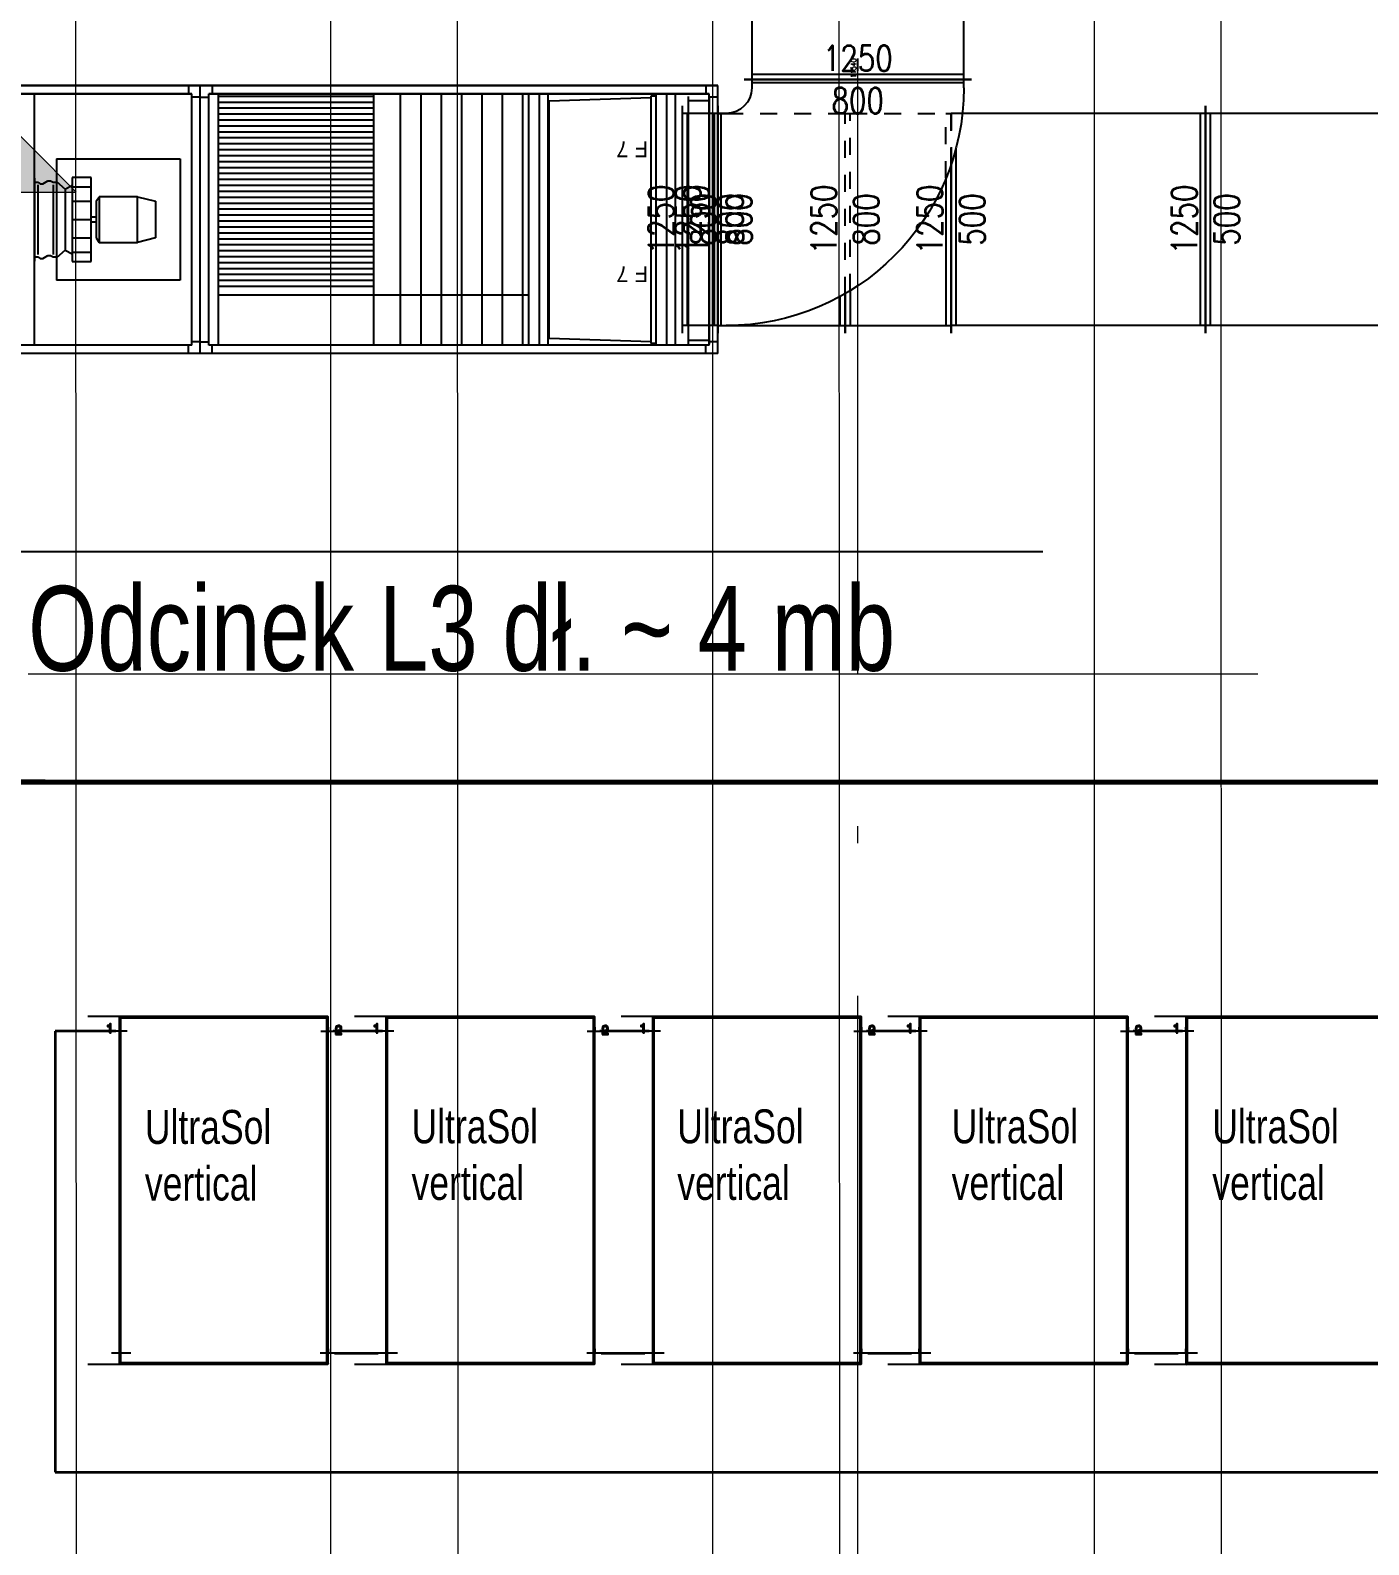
# Model space of a CAD drawing. Extents: x 6529560 to 6558080, y 5579316 to 5588131.
# Drawn here: x 6543310.98 to 6543318.87, y 5579507.69 to 5579516.61 of the extents above; entities that cross this region are included whole.
import ezdxf

# ---------------------------------------------------------------- set-up
doc = ezdxf.new("R2010")
doc.units = 0
doc.header["$MEASUREMENT"] = 0
for name, pattern in [('ACAD_ISO10W100', [18, 12, -3, 0, -3]), ('DASHED', [0.75, 0.5, -0.25]), ('GR_SOLID', [0])]:
    doc.linetypes.add(name, pattern=pattern)
doc.layers.get('0').update_dxf_attribs({"color": 2, "linetype": 'CONTINUOUS', "lineweight": 5})
for name, color, linetype, lineweight in [('!kotłownia_urządzenia', 220, 'CONTINUOUS', 25), ('!opisy wod-kan', 7, 'CONTINUOUS', 18), ('!solary powrót', 214, 'CONTINUOUS', 35), ('!solary zasilanie', 121, 'CONTINUOUS', 35), ('arch_opisy', 20, 'CONTINUOUS', 13), ('arch_osie', 181, 'CONTINUOUS', 5), ('arch_zadaszenie_raster', 76, 'CONTINUOUS', 15), ('IS_CIĘŻARY', 1, 'CONTINUOUS', 25)]:
    doc.layers.add(name, color=color, linetype=linetype, lineweight=lineweight)
for name, color, linetype in [('1', 2, 'CONTINUOUS'), ('Asekuracja', 6, 'CONTINUOUS'), ('FLUID-NC1 czerpnia', 7, 'CONTINUOUS'), ('FLUID-NC1 czerpnia-150-DIM', 7, 'CONTINUOUS'), ('FLUID-NC1 czerpnia-30-ARRDU', 7, 'CONTINUOUS'), ('FLUID-WC1 wyrzut', 7, 'CONTINUOUS'), ('FLUID-WC1 wyrzut-150-DIM', 7, 'CONTINUOUS'), ('FLUID-WC1 wyrzut-HID', 7, 'CONTINUOUS'), ('Sundoor', 60, 'CONTINUOUS')]:
    doc.layers.add(name, color=color, linetype=linetype)
doc.styles.add('FDBES', font='simplex.shx')
doc.styles.add('simplex', font='simplex.shx', dxfattribs={"width": 0.8})
doc.styles.get("Standard").update_dxf_attribs({"font": 'arial.ttf', "width": 0.75})
doc.dimstyles.new('FDBES', dxfattribs={"dimscale": 50, "dimtxt": 4, "dimasz": 2.5, "dimexe": 0.8, "dimexo": 2, "dimgap": 1, "dimtad": 1, "dimdsep": 46, "dimtxsty": 'FDBES', "dimcen": 2.5, "dimclrd": 4, "dimclre": 5, "dimadec": 0, "dimazin": 0, "dimtfac": 1, "dimtmove": 0, "dimatfit": 3, "dimfxl": 1, "dimarcsym": 0})

# ---------------------------------------------------------------- blocks, each defined once
blk = doc.blocks.new('A$C49CF53B7')
at = {"layer": '1'}
for p, q in [((0, 1580), (275, 1580)), ((0, 1580), (0, 0)), ((50, 1530), (275, 1530)), ((50, 1530), (50, 50)), ((50, 65), (50, 1525)), ((70, 1580), (70, 1530)), ((175, 65), (175, 1525)), ((250, 1530), (250, 50)), ((275, 1580), (1025, 1580)), ((275, 1530), (1025, 1530)), ((300, 1530), (300, 50)), ((363, 1531), (363, 51)), ((363, 1521), (393, 1521)), ((393, 1521), (393, 61)), ((1000, 1530), (1000, 50)), ((1025, 1580), (3050, 1580)), ((1025, 1530), (3000, 1530)), ((1050, 1530), (1050, 50)), ((1113, 1531), (1113, 51)), ((1151, 1235), (1151, 1531)), ((1271, 1235), (1271, 1531)), ((1391, 1235), (1391, 1531)), ((1511, 1235), (1511, 1531)), ((1631, 1235), (1631, 1531)), ((1751, 1235), (1751, 1531)), ((1871, 1235), (1871, 1531)), ((2028, 1531), (2028, 51)), ((2943, 1531), (2943, 51)), ((2980, 1580), (2980, 1530)), ((3000, 1530), (3000, 50)), ((3050, 1580), (3050, 0)), ((3050, 1580), (4175, 1580)), ((3050, 1580), (3050, 0)), ((3100, 1530), (4175, 1530)), ((3100, 1530), (3100, 50)), ((3120, 1580), (3120, 1530)), ((4028, 1531), (4028, 51)), ((4150, 1530), (4150, 50)), ((4175, 1580), (4700, 1580)), ((4175, 1530), (4650, 1530)), ((4200, 1530), (4200, 50)), ((4630, 1580), (4630, 1530)), ((4650, 1530), (4650, 50)), ((4700, 1580), (4700, 0)), ((4743, 1521), (4713, 1521)), ((4713, 1521), (4713, 61)), ((0, 1510), (50, 1510)), ((175, 1500), (50, 1500)), ((393, 1511), (993, 1491)), ((993, 1491), (993, 91)), ((3050, 1510), (3000, 1510)), ((3050, 1510), (3100, 1510)), ((4713, 1511), (4213, 1491)), ((4213, 1491), (4213, 91)), ((4700, 1510), (4650, 1510)), ((4700, 140), (4700, 1440)), ((4830, 140), (4830, 1440)), ((4720, 1415), (4700, 1415)), ((4735, 1406), (4720, 1415)), ((4720, 179), (4720, 1401)), ((4750, 1406), (4735, 1406)), ((4780, 1424), (4750, 1406)), ((4795, 1424), (4780, 1424)), ((4810, 1415), (4795, 1424)), ((4830, 1415), (4810, 1415)), ((4810, 179), (4810, 1401)), ((1113, 1235), (2943, 1235)), ((1151, 51), (1151, 1235)), ((1271, 51), (1271, 1235)), ((1391, 51), (1391, 1235)), ((1511, 51), (1511, 1235)), ((1631, 51), (1631, 1235)), ((1751, 51), (1751, 1235)), ((1871, 51), (1871, 1235)), ((2028, 1185), (2943, 1185)), ((2028, 1150), (2943, 1150)), ((2028, 1115), (2943, 1115)), ((2028, 1080), (2943, 1080)), ((3168, 433), (3168, 1148)), ((3168, 1148), (3898, 1148)), ((3898, 433), (3898, 1148)), ((2028, 1045), (2943, 1045)), ((2028, 1010), (2943, 1010)), ((3806, 1038), (3694, 1038)), ((3694, 1038), (3694, 543)), ((3806, 983), (3694, 983)), ((3806, 543), (3806, 1038)), ((3847, 971), (3806, 993)), ((3847, 971), (3898, 1016)), ((3898, 546), (3898, 1036)), ((3918, 1011), (3898, 1011)), ((3933, 1002), (3918, 1011)), ((3918, 585), (3918, 997)), ((3948, 1002), (3933, 1002)), ((3978, 1020), (3948, 1002)), ((3993, 1020), (3978, 1020)), ((4008, 1011), (3993, 1020)), ((4028, 1011), (4008, 1011)), ((4008, 585), (4008, 997)), ((4028, 546), (4028, 1036)), ((2028, 975), (2943, 975)), ((2028, 940), (2943, 940)), ((2028, 905), (2943, 905)), ((3314, 899), (3419, 926)), ((3314, 683), (3314, 899)), ((3646, 926), (3419, 926)), ((3419, 926), (3419, 656)), ((3664, 899), (3646, 926)), ((3646, 656), (3646, 926)), ((3664, 683), (3664, 899)), ((3806, 899), (3694, 899)), ((3847, 611), (3847, 971)), ((2028, 870), (2943, 870)), ((2028, 835), (2943, 835)), ((3664, 806), (3694, 806)), ((2028, 800), (2943, 800)), ((2028, 765), (2943, 765)), ((2028, 730), (2943, 730)), ((3664, 776), (3694, 776)), ((3806, 791), (3694, 791)), ((2028, 695), (2943, 695)), ((2028, 660), (2943, 660)), ((2028, 625), (2943, 625)), ((3419, 656), (3314, 683)), ((3419, 656), (3646, 656)), ((3664, 683), (3646, 656)), ((3806, 683), (3694, 683)), ((2028, 590), (2943, 590)), ((2028, 555), (2943, 555)), ((3806, 598), (3694, 598)), ((3694, 543), (3806, 543)), ((3847, 611), (3806, 588)), ((3898, 566), (3847, 611)), ((3918, 571), (3898, 571)), ((3933, 562), (3918, 571)), ((3948, 562), (3933, 562)), ((3978, 580), (3948, 562)), ((3993, 580), (3978, 580)), ((4008, 571), (3993, 580)), ((4028, 571), (4008, 571)), ((2028, 520), (2943, 520)), ((2028, 485), (2943, 485)), ((2028, 450), (2943, 450)), ((2028, 415), (2943, 415)), ((2028, 380), (2943, 380)), ((3898, 433), (3168, 433)), ((2028, 345), (2943, 345)), ((2028, 310), (2943, 310)), ((2028, 275), (2943, 275)), ((2028, 240), (2943, 240)), ((2028, 205), (2943, 205)), ((175, 90), (50, 90)), ((993, 91), (393, 71)), ((2028, 170), (2943, 170)), ((2028, 135), (2943, 135)), ((2028, 100), (2943, 100)), ((4213, 91), (4713, 71)), ((4720, 165), (4700, 165)), ((4735, 156), (4720, 165)), ((4750, 156), (4735, 156)), ((4780, 174), (4750, 156)), ((4795, 174), (4780, 174)), ((4810, 165), (4795, 174)), ((4830, 165), (4810, 165)), ((0, 70), (50, 70)), ((0, 0), (275, 0)), ((275, 0), (0, 0)), ((50, 50), (275, 50)), ((275, 50), (50, 50)), ((70, 0), (70, 50)), ((275, 50), (1025, 50)), ((1025, 50), (275, 50)), ((275, 0), (1025, 0)), ((1025, 0), (275, 0)), ((393, 61), (363, 61)), ((1025, 50), (3000, 50)), ((3000, 50), (1025, 50)), ((1025, 0), (3050, 0)), ((3050, 0), (1025, 0)), ((2028, 65), (2943, 65)), ((2980, 0), (2980, 50)), ((3050, 70), (3000, 70)), ((3050, 70), (3100, 70)), ((3050, 0), (4175, 0)), ((4175, 0), (3050, 0)), ((3100, 50), (4175, 50)), ((4175, 50), (3100, 50)), ((3120, 0), (3120, 50)), ((4175, 50), (4650, 50)), ((4650, 50), (4175, 50)), ((4175, 0), (4700, 0)), ((4700, 0), (4175, 0)), ((4630, 0), (4630, 50)), ((4700, 70), (4650, 70)), ((4713, 61), (4743, 61))]:
    blk.add_line(p, q, dxfattribs=at)
for s, p in [('F 7', (410, 1066)), ('F 5', (4546, 1066)), ('F 7', (410, 330)), ('F 5', (4546, 330))]:
    blk.add_text(s, height=93, dxfattribs=at).set_placement(p)
blk = doc.blocks.new('*U793')
at = {"color": 171, "linetype": 'Continuous', "lineweight": -2}
for p, q in [((750, 700), (750, 745)), ((750, -550), (750, 700)), ((750, -595), (750, -550)), ((-745, -750), (-700, -750)), ((-700, -750), (550, -750)), ((550, -750), (595, -750))]:
    blk.add_line(p, q, dxfattribs=at)
at = {"color": 0, "linetype": 'ByBlock', "lineweight": -2}
for p, q in [((750, 700), (700, 700)), ((700, -550), (750, -550)), ((-700, -700), (-700, -750)), ((550, -750), (550, -700))]:
    blk.add_line(p, q, dxfattribs=at)
at = {"color": 171, "linetype": 'Continuous', "lineweight": -3}
for p, q in [((730, 700), (730, -550)), ((-700, -730), (550, -730))]:
    blk.add_line(p, q, dxfattribs=at)
at = {"color": 0, "linetype": 'ByBlock', "lineweight": -2, "extrusion": (1e-16, -1e-16, -1)}
for major_axis in [(0, 1400), (0, 1400), (0, 150), (0, 150)]:
    blk.add_ellipse((700, -700), major_axis=major_axis, ratio=1, start_param=-1.570796, end_param=0, dxfattribs=at)
blk = doc.blocks.new('*U794')
at = {"color": 0, "linetype": 'ByBlock', "lineweight": -2}
blk.add_line((-325, 625), (375, 625), dxfattribs=at)
at = {"color": 32, "linetype": 'Continuous', "lineweight": -3}
blk.add_line((345, 454.3), (345, 625), dxfattribs=at)
at = {"color": 32, "linetype": 'Continuous', "lineweight": -2}
for p, q in [((375, 670), (375, 625)), ((375, 625), (375, 437.4))]:
    blk.add_line(p, q, dxfattribs=at)
at = {"layer": 'FLUID-WC1 wyrzut-HID', "color": 8, "linetype": 'DASHED', "lineweight": -3}
for p, q in [((-375, 625), (-375, -625)), ((-375, 625), (-325, 625)), ((375, 437.4), (375, -625)), ((-375, -625), (-325, -625)), ((-325, -625), (375, -625))]:
    blk.add_line(p, q, dxfattribs=at)
blk = doc.blocks.new('*U795')
at = {"color": 32, "linetype": 'Continuous', "lineweight": -2}
for p, q in [((-312.5, 0, -625), (-312.5, 0, -670)), ((-312.5, 0, -437.4), (-312.5, 0, -625)), ((312.5, 0, -625), (312.5, 0, 322.9)), ((312.5, 0, -670), (312.5, 0, -625))]:
    blk.add_line(p, q, dxfattribs=at)
at = {"color": 0, "linetype": 'ByBlock', "lineweight": -2}
for p, q in [((-312.5, 0, -625), (-282.5, 0, -625)), ((-282.5, 0, -625), (282.5, 0, -625)), ((282.5, 0, -625), (312.5, 0, -625))]:
    blk.add_line(p, q, dxfattribs=at)
at = {"color": 32, "linetype": 'Continuous', "lineweight": -3}
for p, q in [((-282.5, 0, -419.6), (-282.5, 0, -625)), ((282.5, 0, 243), (282.5, 0, -625))]:
    blk.add_line(p, q, dxfattribs=at)
at = {"layer": 'FLUID-WC1 wyrzut-HID', "color": 8, "linetype": 'DASHED', "lineweight": -3}
for p, q in [((-312.5, 0, -437.4), (-312.5, 0, 625)), ((-282.5, 0, -419.6), (-282.5, 0, 625)), ((-312.5, 0, 625), (-282.5, 0, 625)), ((-282.5, 0, 625), (282.5, 0, 625)), ((282.5, 0, 243), (282.5, 0, 625)), ((282.5, 0, 625), (312.5, 0, 625)), ((312.5, 0, 322.9), (312.5, 0, 625))]:
    blk.add_line(p, q, dxfattribs=at)
blk = doc.blocks.new('*U796')
at = {"color": 32, "linetype": 'Continuous', "lineweight": -2}
for p, q in [((-750, 625), (-750, 670)), ((-750, -625), (-750, 625)), ((750, 322.9), (750, -625)), ((-750, -670), (-750, -625)), ((750, -625), (750, -670))]:
    blk.add_line(p, q, dxfattribs=at)
at = {"color": 0, "linetype": 'ByBlock', "lineweight": -2}
for p, q in [((-750, 625), (683.1, 625)), ((-750, -625), (750, -625))]:
    blk.add_line(p, q, dxfattribs=at)
at = {"color": 32, "linetype": 'Continuous', "lineweight": -3}
for p, q in [((-720, -625), (-720, 625)), ((720, -625), (720, 422.9))]:
    blk.add_line(p, q, dxfattribs=at)
at = {"layer": 'FLUID-WC1 wyrzut-HID', "color": 8, "linetype": 'DASHED', "lineweight": -3}
for p, q in [((683.1, 625), (750, 625)), ((750, 625), (750, 322.9))]:
    blk.add_line(p, q, dxfattribs=at)
blk = doc.blocks.new('*U797')
at = {"color": 32, "linetype": 'Continuous', "lineweight": -2}
for p, q in [((-750, 625), (-750, 670)), ((-750, -625), (-750, 625)), ((750, 670), (750, 625)), ((750, 625), (750, -625)), ((-750, -670), (-750, -625)), ((750, -625), (750, -670))]:
    blk.add_line(p, q, dxfattribs=at)
at = {"color": 0, "linetype": 'ByBlock', "lineweight": -2}
for p, q in [((-750, 625), (750, 625)), ((-750, -625), (750, -625))]:
    blk.add_line(p, q, dxfattribs=at)
at = {"color": 32, "linetype": 'Continuous', "lineweight": -3}
for p, q in [((-720, -625), (-720, 625)), ((720, -625), (720, 625))]:
    blk.add_line(p, q, dxfattribs=at)
blk = doc.blocks.new('*U841')
at = {"color": 171, "linetype": 'Continuous', "lineweight": -2}
for p, q in [((-104.5, 625), (-104.5, 670)), ((-104.5, -625), (-104.5, 625)), ((104.5, 670), (104.5, 625)), ((104.5, 625), (104.5, -625)), ((-104.5, -670), (-104.5, -625)), ((104.5, -625), (104.5, -670))]:
    blk.add_line(p, q, dxfattribs=at)
at = {"color": 0, "linetype": 'ByBlock', "lineweight": -2}
for p, q in [((-104.5, 625), (104.5, 625)), ((-104.5, -625), (104.5, -625))]:
    blk.add_line(p, q, dxfattribs=at)
at = {"color": 171, "linetype": 'Continuous', "lineweight": -3}
for p, q in [((-74.5, -625), (-74.5, 625)), ((74.5, -625), (74.5, 625))]:
    blk.add_line(p, q, dxfattribs=at)
blk = doc.blocks.new('*U842')
at = {"color": 171, "linetype": 'Continuous', "lineweight": -2}
for p, q in [((-398.5, 670), (-398.5, 625)), ((-398.5, 625), (-398.5, -625)), ((398.5, 625), (398.5, 670)), ((398.5, -625), (398.5, 625)), ((-398.5, -625), (-398.5, -670)), ((398.5, -670), (398.5, -625))]:
    blk.add_line(p, q, dxfattribs=at)
at = {"color": 0, "linetype": 'ByBlock', "lineweight": -2}
for p, q in [((398.5, 625), (-398.5, 625)), ((-398.5, -625), (398.5, -625))]:
    blk.add_line(p, q, dxfattribs=at)
at = {"color": 171, "linetype": 'Continuous', "lineweight": -3}
for p, q in [((-368.5, 625), (-368.5, -625)), ((368.5, 625), (368.5, -625))]:
    blk.add_line(p, q, dxfattribs=at)
blk = doc.blocks.new('solar vertical')
at = {"layer": '!kotłownia_urządzenia'}
for p, q in [((1607.23, 1496.1981), (1607.0384, 1496.1981)), ((1607.2236, 1496.1142), (1607.2236, 1496.1338)), ((1607.2236, 1496.1074), (1607.2236, 1496.1142)), ((1607.2239, 1496.1141), (1607.2239, 1496.1341)), ((1607.2239, 1496.1341), (1607.224, 1496.1341)), ((1607.2239, 1496.1206), (1607.224, 1496.1206)), ((1607.2239, 1496.1071), (1607.2239, 1496.1141)), ((1607.224, 1494.1541), (1607.224, 1496.1921)), ((1607.2249, 1496.1912), (1607.224, 1496.1921)), ((1607.2249, 1494.1549), (1607.2249, 1496.1912)), ((1607.2259, 1496.1912), (1607.2249, 1496.1912)), ((1607.2259, 1494.1549), (1607.2259, 1496.1912)), ((1607.228, 1496.1911), (1607.227, 1496.1911)), ((1607.227, 1494.1551), (1607.227, 1496.1911)), ((1607.228, 1494.1551), (1607.228, 1496.1911)), ((1607.228, 1496.1911), (1607.228, 1496.1911)), ((1607.229, 1496.1911), (1607.228, 1496.1911)), ((1607.228, 1496.1911), (1607.228, 1494.1551)), ((1607.229, 1494.1551), (1607.229, 1496.1911)), ((1607.2309, 1496.1972), (1607.23, 1496.1981)), ((1608.4481, 1496.1981), (1607.23, 1496.1981)), ((1608.4472, 1496.1972), (1607.2309, 1496.1972)), ((1607.2309, 1496.1962), (1607.2309, 1496.1972)), ((1608.4472, 1496.1962), (1607.2309, 1496.1962)), ((1607.231, 1496.1951), (1608.4471, 1496.1951)), ((1607.231, 1496.1941), (1607.231, 1496.1951)), ((1607.231, 1496.1941), (1607.231, 1496.1941)), ((1607.231, 1496.1941), (1608.4471, 1496.1941)), ((1607.231, 1496.1931), (1607.231, 1496.1941)), ((1608.4471, 1496.1941), (1607.231, 1496.1941)), ((1608.4471, 1496.1931), (1607.231, 1496.1931)), ((1607.2315, 1494.1556), (1607.2315, 1496.1906)), ((1608.4465, 1496.1906), (1607.2315, 1496.1906)), ((1607.2315, 1496.1906), (1607.2325, 1496.1896)), ((1607.2325, 1496.1896), (1608.4455, 1496.1896)), ((1607.2325, 1494.1566), (1607.2325, 1496.1896)), ((1608.4465, 1496.1906), (1608.4455, 1496.1896)), ((1608.4455, 1496.1896), (1608.4455, 1494.1566)), ((1608.4465, 1494.1556), (1608.4465, 1496.1906)), ((1608.4471, 1496.1941), (1608.4471, 1496.1951)), ((1608.4471, 1496.1941), (1608.4471, 1496.1941)), ((1608.4471, 1496.1931), (1608.4471, 1496.1941)), ((1608.4472, 1496.1972), (1608.4481, 1496.1981)), ((1608.4472, 1496.1962), (1608.4472, 1496.1972)), ((1608.449, 1496.1911), (1608.45, 1496.1911)), ((1608.449, 1494.1551), (1608.449, 1496.1911)), ((1608.4501, 1496.1911), (1608.45, 1496.1911)), ((1608.45, 1494.1551), (1608.45, 1496.1911)), ((1608.4501, 1496.1911), (1608.4511, 1496.1911)), ((1608.4501, 1494.1551), (1608.4501, 1496.1911)), ((1608.4511, 1494.1551), (1608.4511, 1496.1911)), ((1608.4522, 1496.1912), (1608.4532, 1496.1912)), ((1608.4522, 1494.1549), (1608.4522, 1496.1912)), ((1608.4532, 1496.1912), (1608.454, 1496.1921)), ((1608.4532, 1494.1549), (1608.4532, 1496.1912)), ((1608.454, 1494.1541), (1608.454, 1496.1921)), ((1608.4542, 1496.1341), (1608.454, 1496.1341)), ((1608.4542, 1496.1206), (1608.454, 1496.1206)), ((1608.4542, 1496.1341), (1608.4542, 1496.127)), ((1608.4542, 1496.127), (1608.4542, 1496.1071)), ((1608.4545, 1496.1338), (1608.4545, 1496.1269)), ((1608.4545, 1496.1269), (1608.4545, 1496.1074)), ((1607.2702, 1496.1104), (1607.2025, 1496.1104)), ((1607.2239, 1496.1071), (1607.224, 1496.1071)), ((1608.41, 1496.1104), (1608.4833, 1496.1104)), ((1608.4542, 1496.1071), (1608.454, 1496.1071)), ((1607.2239, 1494.2191), (1607.2239, 1494.2391)), ((1607.2239, 1494.2391), (1607.224, 1494.2391)), ((1608.4542, 1494.2391), (1608.454, 1494.2391)), ((1608.4542, 1494.2391), (1608.4542, 1494.2321)), ((1607.2907, 1494.2135), (1607.1772, 1494.2135)), ((1607.2236, 1494.2193), (1607.2236, 1494.2388)), ((1607.2236, 1494.2124), (1607.2236, 1494.2193)), ((1607.2239, 1494.2256), (1607.224, 1494.2256)), ((1607.2239, 1494.2121), (1607.2239, 1494.2191)), ((1607.2239, 1494.2121), (1607.224, 1494.2121)), ((1607.2249, 1494.1549), (1607.224, 1494.1541)), ((1607.2259, 1494.1549), (1607.2249, 1494.1549)), ((1607.228, 1494.1551), (1607.227, 1494.1551)), ((1607.228, 1494.1551), (1607.228, 1494.1551)), ((1607.229, 1494.1551), (1607.228, 1494.1551)), ((1608.4472, 1494.15), (1607.2309, 1494.15)), ((1607.2309, 1494.15), (1607.2309, 1494.149)), ((1608.4471, 1494.1531), (1607.231, 1494.1531)), ((1607.231, 1494.1531), (1607.231, 1494.1521)), ((1607.231, 1494.1521), (1608.4471, 1494.1521)), ((1607.231, 1494.1521), (1607.231, 1494.1521)), ((1607.231, 1494.1521), (1607.231, 1494.1511)), ((1607.231, 1494.1521), (1608.4471, 1494.1521)), ((1607.231, 1494.1511), (1608.4471, 1494.1511)), ((1607.2315, 1494.1556), (1607.2325, 1494.1566)), ((1608.4465, 1494.1556), (1607.2315, 1494.1556)), ((1608.4455, 1494.1566), (1607.2325, 1494.1566)), ((1608.4919, 1494.2135), (1608.4072, 1494.2135)), ((1608.4465, 1494.1556), (1608.4455, 1494.1566)), ((1608.4471, 1494.1531), (1608.4471, 1494.1521)), ((1608.4471, 1494.1521), (1608.4471, 1494.1521)), ((1608.4471, 1494.1521), (1608.4471, 1494.1511)), ((1608.4472, 1494.15), (1608.4472, 1494.149)), ((1608.449, 1494.1551), (1608.45, 1494.1551)), ((1608.4501, 1494.1551), (1608.45, 1494.1551)), ((1608.4501, 1494.1551), (1608.4511, 1494.1551)), ((1608.4522, 1494.1549), (1608.4532, 1494.1549)), ((1608.4532, 1494.1549), (1608.454, 1494.1541)), ((1608.4542, 1494.2256), (1608.454, 1494.2256)), ((1608.4542, 1494.2121), (1608.454, 1494.2121)), ((1608.4542, 1494.2321), (1608.4542, 1494.2121)), ((1608.4545, 1494.2388), (1608.4545, 1494.2319)), ((1608.4545, 1494.2319), (1608.4545, 1494.2124)), ((1607.23, 1494.1481), (1607.0384, 1494.1481)), ((1607.2309, 1494.149), (1607.23, 1494.1481)), ((1608.4481, 1494.1481), (1607.23, 1494.1481)), ((1608.4472, 1494.149), (1607.2309, 1494.149)), ((1608.4472, 1494.149), (1608.4481, 1494.1481))]:
    blk.add_line(p, q, dxfattribs=at)
for points in [[(1607.1661, 1496.1016), (1607.173, 1496.1016), (1607.173, 1496.1545), (1607.1678, 1496.1545), (1607.1665, 1496.1499), (1607.1638, 1496.1468), (1607.1596, 1496.145), (1607.1538, 1496.1444), (1607.1538, 1496.139), (1607.1661, 1496.139)], [(1608.497, 1496.0916), (1608.5331, 1496.0916), (1608.5331, 1496.0981), (1608.5046, 1496.0981), (1608.5061, 1496.1017), (1608.5089, 1496.1046), (1608.5173, 1496.11), (1608.5217, 1496.1123), (1608.5267, 1496.1155), (1608.5303, 1496.1193), (1608.5323, 1496.1238), (1608.5331, 1496.1289), (1608.5318, 1496.1352), (1608.5282, 1496.1402), (1608.5228, 1496.1434), (1608.5157, 1496.1445), (1608.5085, 1496.1432), (1608.503, 1496.1397), (1608.4994, 1496.134), (1608.4982, 1496.1265), (1608.4982, 1496.1254), (1608.5051, 1496.1254), (1608.5051, 1496.1261), (1608.5058, 1496.1312), (1608.5078, 1496.135), (1608.5111, 1496.1374), (1608.5154, 1496.1382), (1608.5198, 1496.1375), (1608.523, 1496.1356), (1608.5251, 1496.1326), (1608.5259, 1496.1289), (1608.5254, 1496.1254), (1608.5239, 1496.1225), (1608.5215, 1496.1199), (1608.5182, 1496.1177), (1608.5137, 1496.1152), (1608.5063, 1496.1105), (1608.5011, 1496.1056), (1608.498, 1496.0995), (1608.497, 1496.0919)]]:
    blk.add_lwpolyline(points, close=True, dxfattribs=at)
for centre, radius, start, end in [((1607.2239, 1496.1338), 0.0003, 90, 180.00001), ((1607.23, 1496.1921), 0.00597, 89.90188, 180.09812), ((1607.2309, 1496.1912), 0.00598, 90.00665, 179.99335), ((1607.2309, 1496.1912), 0.00497, 89.90187, 180.09814), ((1607.231, 1496.1911), 0.00398, 89.90186, 180.09814), ((1607.231, 1496.1911), 0.00297, 89.69266, 180.30734), ((1607.231, 1496.1911), 0.00299, 89.93526, 180.06468), ((1607.231, 1496.1911), 0.00199, 89.90229, 180.09763), ((1608.4471, 1496.1911), 0.00398, 359.90186, 90.09814), ((1608.4471, 1496.1911), 0.00297, 359.69266, 90.30734), ((1608.4471, 1496.1911), 0.00299, 359.93533, 90.06474), ((1608.4471, 1496.1911), 0.00199, 359.90238, 90.09771), ((1608.4472, 1496.1912), 0.00598, 0.00665, 89.99335), ((1608.4472, 1496.1912), 0.00497, 359.90185, 90.09813), ((1608.4481, 1496.1921), 0.00597, 359.90188, 90.09812), ((1608.4542, 1496.1338), 0.0003, 360, 90), ((1607.2239, 1496.1074), 0.0003, 179.99999, 270), ((1608.4542, 1496.1074), 0.0003, 270, 0), ((1607.2239, 1494.2388), 0.0003, 90, 180.00001), ((1608.4542, 1494.2388), 0.0003, 360, 90), ((1607.2239, 1494.2124), 0.0003, 179.99999, 270), ((1607.23, 1494.154), 0.00597, 179.90188, 270.09812), ((1607.2309, 1494.1549), 0.00598, 180.00665, 269.99335), ((1607.2309, 1494.1549), 0.00497, 179.90186, 270.09813), ((1607.231, 1494.155), 0.00398, 179.90186, 270.09814), ((1607.231, 1494.155), 0.00297, 179.69266, 270.30734), ((1607.231, 1494.1551), 0.00299, 179.93532, 270.06474), ((1607.231, 1494.1551), 0.00199, 179.90237, 270.09771), ((1608.4471, 1494.155), 0.00398, 269.90186, 0.09814), ((1608.4471, 1494.155), 0.00297, 269.69266, 0.30734), ((1608.4471, 1494.1551), 0.00199, 269.90229, 0.09762), ((1608.4471, 1494.1551), 0.00299, 269.93526, 0.06467), ((1608.4472, 1494.1549), 0.00497, 269.90187, 0.09815), ((1608.4472, 1494.1549), 0.00598, 270.00665, 359.99335), ((1608.4481, 1494.154), 0.00597, 269.90188, 0.09812), ((1608.4542, 1494.2124), 0.0003, 270, 0)]:
    blk.add_arc(centre, radius, start, end, dxfattribs=at)
blk = doc.blocks.new('solary')
at = {"layer": '!solary powrót', "color": 1}
for p, q in [((200.8454, -236181.5387), (200.4886, -236181.5387)), ((200.4886, -236181.5387), (200.4886, -236184.1359)), ((202.4169, -236181.5387), (202.1262, -236181.5387)), ((203.9885, -236181.5387), (203.6978, -236181.5387)), ((205.56, -236181.5387), (205.2693, -236181.5387)), ((207.1316, -236181.5387), (206.8409, -236181.5387)), ((200.4886, -236184.1359), (228.0727, -236184.1359))]:
    blk.add_line(p, q, dxfattribs=at)
at = {"layer": '!solary zasilanie', "color": 4}
for p, q in [((202.1348, -236183.4356), (202.3916, -236183.4356)), ((203.7063, -236183.4356), (203.9631, -236183.4356)), ((205.2779, -236183.4356), (205.5347, -236183.4356)), ((206.8494, -236183.4356), (207.1062, -236183.4356))]:
    blk.add_line(p, q, dxfattribs=at)
at = {"layer": '!kotłownia_urządzenia'}
for p in [(-1406.3571, -237677.6491), (-1404.7856, -237677.6491), (-1403.214, -237677.6491), (-1401.6425, -237677.6491), (-1400.0709, -237677.6491)]:
    blk.add_blockref('solar vertical', p, dxfattribs=at)
at = {"layer": '!opisy wod-kan', "char_height": 0.2, "width": 6.300827, "attachment_point": 1}
for insert in [(201.0167, -236182.0024, -4.4863), (202.5883, -236181.9989, -4.4863), (204.1543, -236181.9989, -4.4863), (205.7716, -236181.9989, -4.4863), (207.3078, -236181.9989, -4.4863)]:
    blk.add_mtext('UltraSol\\Pvertical', dxfattribs=dict(at, insert=insert))
blk = doc.blocks.new('*U934')
at = {"color": 171, "linetype": 'Continuous', "lineweight": -2}
for p, q in [((750, 700), (750, 745)), ((750, -550), (750, 700)), ((750, -595), (750, -550)), ((-745, -750), (-700, -750)), ((-700, -750), (550, -750)), ((550, -750), (595, -750))]:
    blk.add_line(p, q, dxfattribs=at)
at = {"color": 0, "linetype": 'ByBlock', "lineweight": -2}
for p, q in [((750, 700), (700, 700)), ((700, -550), (750, -550)), ((-700, -700), (-700, -750)), ((550, -750), (550, -700))]:
    blk.add_line(p, q, dxfattribs=at)
at = {"color": 171, "linetype": 'Continuous', "lineweight": -3}
for p, q in [((730, 700), (730, -550)), ((-700, -730), (550, -730))]:
    blk.add_line(p, q, dxfattribs=at)
at = {"color": 0, "linetype": 'ByBlock', "lineweight": -2, "extrusion": (1e-16, -1e-16, -1)}
for major_axis in [(0, 1400), (0, 1400), (0, 150), (0, 150)]:
    blk.add_ellipse((700, -700), major_axis=major_axis, ratio=1, start_param=-1.570796, end_param=0, dxfattribs=at)
blk = doc.blocks.new('*U937')
at = {"color": 0, "linetype": 'ByBlock', "lineweight": -2}
blk.add_line((-325, 625), (375, 625), dxfattribs=at)
at = {"color": 32, "linetype": 'Continuous', "lineweight": -3}
blk.add_line((345, 454.3), (345, 625), dxfattribs=at)
at = {"color": 32, "linetype": 'Continuous', "lineweight": -2}
for p, q in [((375, 670), (375, 625)), ((375, 625), (375, 437.4))]:
    blk.add_line(p, q, dxfattribs=at)
at = {"layer": 'FLUID-WC1 wyrzut-HID', "color": 8, "linetype": 'DASHED', "lineweight": -3}
for p, q in [((-375, 625), (-375, -625)), ((-375, 625), (-325, 625)), ((375, 437.4), (375, -625)), ((-375, -625), (-325, -625)), ((-325, -625), (375, -625))]:
    blk.add_line(p, q, dxfattribs=at)
blk = doc.blocks.new('*U933')
at = {"color": 32, "linetype": 'Continuous', "lineweight": -2}
for p, q in [((-312.5, 0, -625), (-312.5, 0, -670)), ((-312.5, 0, -437.4), (-312.5, 0, -625)), ((312.5, 0, -625), (312.5, 0, 322.9)), ((312.5, 0, -670), (312.5, 0, -625))]:
    blk.add_line(p, q, dxfattribs=at)
at = {"color": 0, "linetype": 'ByBlock', "lineweight": -2}
for p, q in [((-312.5, 0, -625), (-282.5, 0, -625)), ((-282.5, 0, -625), (282.5, 0, -625)), ((282.5, 0, -625), (312.5, 0, -625))]:
    blk.add_line(p, q, dxfattribs=at)
at = {"color": 32, "linetype": 'Continuous', "lineweight": -3}
for p, q in [((-282.5, 0, -419.6), (-282.5, 0, -625)), ((282.5, 0, 243), (282.5, 0, -625))]:
    blk.add_line(p, q, dxfattribs=at)
at = {"layer": 'FLUID-WC1 wyrzut-HID', "color": 8, "linetype": 'DASHED', "lineweight": -3}
for p, q in [((-312.5, 0, -437.4), (-312.5, 0, 625)), ((-282.5, 0, -419.6), (-282.5, 0, 625)), ((-312.5, 0, 625), (-282.5, 0, 625)), ((-282.5, 0, 625), (282.5, 0, 625)), ((282.5, 0, 243), (282.5, 0, 625)), ((282.5, 0, 625), (312.5, 0, 625)), ((312.5, 0, 322.9), (312.5, 0, 625))]:
    blk.add_line(p, q, dxfattribs=at)
blk = doc.blocks.new('*U935')
at = {"color": 32, "linetype": 'Continuous', "lineweight": -2}
for p, q in [((-750, 625), (-750, 670)), ((-750, -625), (-750, 625)), ((750, 322.9), (750, -625)), ((-750, -670), (-750, -625)), ((750, -625), (750, -670))]:
    blk.add_line(p, q, dxfattribs=at)
at = {"color": 0, "linetype": 'ByBlock', "lineweight": -2}
for p, q in [((-750, 625), (683.1, 625)), ((-750, -625), (750, -625))]:
    blk.add_line(p, q, dxfattribs=at)
at = {"color": 32, "linetype": 'Continuous', "lineweight": -3}
for p, q in [((-720, -625), (-720, 625)), ((720, -625), (720, 422.9))]:
    blk.add_line(p, q, dxfattribs=at)
at = {"layer": 'FLUID-WC1 wyrzut-HID', "color": 8, "linetype": 'DASHED', "lineweight": -3}
for p, q in [((683.1, 625), (750, 625)), ((750, 625), (750, 322.9))]:
    blk.add_line(p, q, dxfattribs=at)
blk = doc.blocks.new('*U903')
at = {"color": 32, "linetype": 'Continuous', "lineweight": -2}
for p, q in [((-750, 625), (-750, 670)), ((-750, -625), (-750, 625)), ((750, 670), (750, 625)), ((750, 625), (750, -625)), ((-750, -670), (-750, -625)), ((750, -625), (750, -670))]:
    blk.add_line(p, q, dxfattribs=at)
at = {"color": 0, "linetype": 'ByBlock', "lineweight": -2}
for p, q in [((-750, 625), (750, 625)), ((-750, -625), (750, -625))]:
    blk.add_line(p, q, dxfattribs=at)
at = {"color": 32, "linetype": 'Continuous', "lineweight": -3}
for p, q in [((-720, -625), (-720, 625)), ((720, -625), (720, 625))]:
    blk.add_line(p, q, dxfattribs=at)
blk = doc.blocks.new('*U936')
at = {"color": 171, "linetype": 'Continuous', "lineweight": -2}
for p, q in [((-25, 625), (-25, 670)), ((-25, -625), (-25, 625)), ((25, 670), (25, 625)), ((25, 625), (25, -625)), ((-25, -670), (-25, -625)), ((25, -625), (25, -670))]:
    blk.add_line(p, q, dxfattribs=at)
at = {"color": 0, "linetype": 'ByBlock', "lineweight": -2}
for p, q in [((-25, 625), (25, 625)), ((-25, -625), (25, -625))]:
    blk.add_line(p, q, dxfattribs=at)
at = {"color": 171, "linetype": 'Continuous', "lineweight": -3}
for p, q in [((-5, -625), (-5, 625)), ((5, -625), (5, 625))]:
    blk.add_line(p, q, dxfattribs=at)
blk = doc.blocks.new('*U932')
at = {"color": 171, "linetype": 'Continuous', "lineweight": -2}
for p, q in [((-398.5, 670), (-398.5, 625)), ((-398.5, 625), (-398.5, -625)), ((398.5, 625), (398.5, 670)), ((398.5, -625), (398.5, 625)), ((-398.5, -625), (-398.5, -670)), ((398.5, -670), (398.5, -625))]:
    blk.add_line(p, q, dxfattribs=at)
at = {"color": 0, "linetype": 'ByBlock', "lineweight": -2}
for p, q in [((398.5, 625), (-398.5, 625)), ((-398.5, -625), (398.5, -625))]:
    blk.add_line(p, q, dxfattribs=at)
at = {"color": 171, "linetype": 'Continuous', "lineweight": -3}
for p, q in [((-368.5, 625), (-368.5, -625)), ((368.5, 625), (368.5, -625))]:
    blk.add_line(p, q, dxfattribs=at)
blk = doc.blocks.new('*U872')
at = {"color": 1, "insert": (-73.7, 0), "char_height": 30, "attachment_point": 6, "rotation": 180, "style": 'simplex'}
blk.add_mtext('11540\\P ', dxfattribs=at)
at = {"color": 2}
blk.add_leader([(0, 0), (-73.7, 0)], dimstyle='FDBES', override={"dimscale": 10, "dimclrd": 1}, dxfattribs=at)
blk = doc.blocks.new('*U941')
at = {"color": 1, "insert": (-73.7, 0), "char_height": 30, "attachment_point": 6, "rotation": 180, "style": 'simplex'}
blk.add_mtext('11540\\P ', dxfattribs=at)
at = {"color": 2}
blk.add_leader([(0, 0), (-73.7, 0)], dimstyle='FDBES', override={"dimscale": 10, "dimclrd": 1}, dxfattribs=at)

msp = doc.modelspace()

# ---------------------------------------------------------------- hatches: boundary and pattern name
at = {"layer": 'arch_opisy', "linetype": 'GR_SOLID'}
msp.add_hatch(color=8, dxfattribs=at).paths.add_polyline_path([(6543310.2165, 5579515.6602), (6543310.7336, 5579516.1773), (6543311.2508, 5579515.6602)])
at = {"layer": 'arch_zadaszenie_raster'}
h = msp.add_hatch(dxfattribs=at)
h.set_pattern_fill('ANSI32,_O', color=256, scale=6, angle=45)
h.set_pattern_definition([(90, (0, 0), (-2.25, 4e-16), []), (90, (0.75, 0.75), (-2.25, 4e-16), [])])
h.paths.add_polyline_path([(6543267.5572, 5579506.6702), (6543376.1571, 5579506.6702), (6543376.1571, 5579517.9701), (6543267.5572, 5579517.9701)])
h.paths.add_polyline_path([(6543333.8571, 5579514.9894), (6543333.8571, 5579513.7894), (6543339.8571, 5579513.7894), (6543339.8571, 5579514.9894)], flags=16)
h.paths.add_polyline_path([(6543345.8571, 5579514.9894), (6543345.8571, 5579513.7894), (6543351.8571, 5579513.7894), (6543351.8571, 5579514.9894)], flags=16)
h.paths.add_polyline_path([(6543344.9425, 5579517.2651), (6543343.3825, 5579517.2651), (6543343.3825, 5579516.0051), (6543344.9425, 5579516.0051)], flags=16)
h.paths.add_polyline_path([(6543295.6972, 5579514.8101), (6543295.6972, 5579516.3701), (6543293.8372, 5579516.3701), (6543293.8372, 5579514.8101)], flags=16)
h.paths.add_polyline_path([(6543295.6972, 5579509.5501), (6543295.6972, 5579511.1101), (6543293.8372, 5579511.1101), (6543293.8372, 5579509.5501)], flags=16)

# ---------------------------------------------------------------- linework, layer by layer
at = {"color": 2}
msp.add_line((6543310.9671, 5579512.8222, 7375.5917), (6543318.2141, 5579512.8222, 7375.5917), dxfattribs=at)
at = {"layer": 'arch_opisy', "color": 8, "extrusion": (0, 0, -1)}
msp.add_lwpolyline([(-6543310.2165, 5579515.6602), (-6543311.2508, 5579515.6602), (-6543310.7336, 5579516.1773), (-6543310.2165, 5579515.6602)], dxfattribs=at)
at = {"layer": 'arch_osie', "linetype": 'ACAD_ISO10W100', "ltscale": 0.3, "extrusion": (-4.94832e-09, -8.0265e-10, 1)}
msp.add_lwpolyline([(6543315.8571, 5579501.825), (6543315.8571, 5579613.6084)], dxfattribs=at)
at = {"layer": 'Asekuracja', "const_width": 0.03}
msp.add_lwpolyline([(6543269.7971, 5579514.7843), (6543269.7971, 5579508.9257), (6543309.8571, 5579508.9178), (6543309.8571, 5579512.1848), (6543369.8071, 5579512.177)], dxfattribs=at)
at = {"layer": 'Sundoor'}
for p, q in [((6543316.947, 5579513.5408, 7375.5917), (6543310.5784, 5579513.5408, 7375.5917)), ((6543369.8571, 5579512.1702, 0), (6543309.8571, 5579512.1901))]:
    msp.add_line(p, q, dxfattribs=at)

# ---------------------------------------------------------------- block references
at = {"color": 2}
msp.add_blockref('solary', (6543110.6383, 5815692.2554, 7375.5917), dxfattribs=at)
at = {"layer": '1', "xscale": 0.001, "yscale": 0.001, "zscale": 0.001, "rotation": 180}
msp.add_blockref('A$C49CF53B7', (6543315.0315, 5579516.2885, 18.4541), dxfattribs=at)
at = {"layer": 'FLUID-NC1 czerpnia', "color": 171, "linetype": 'Continuous', "xscale": 0.001, "yscale": 0.001, "zscale": 0.001}
for name, p, rotation in [('*U842', (6543315.8565, 5579516.7218, 18.5091), 270), ('*U932', (6543315.8565, 5579516.7218, 18.5071), 270), ('*U793', (6543315.7815, 5579515.5735, 18.5091), 180), ('*U934', (6543315.7815, 5579515.5735, 18.5071), 180)]:
    msp.add_blockref(name, p, dxfattribs=dict(at, rotation=rotation))
at = {"layer": 'FLUID-NC1 czerpnia', "color": 171, "linetype": 'Continuous', "extrusion": (-1e-16, 0, -1), "xscale": 0.001, "yscale": 0.001, "zscale": 0.001}
for name, p in [('*U841', (-6543314.9271, 5579515.4985, -18.5091)), ('*U936', (-6543315.0066, 5579515.4985, -18.5071))]:
    msp.add_blockref(name, p, dxfattribs=at)
at = {"layer": 'FLUID-NC1 czerpnia-30-ARRDU', "color": 2, "xscale": 0.001, "yscale": 0.001, "zscale": 0.001, "rotation": 270}
for name, p in [('*U872', (6543315.8565, 5579516.3733, 18.5091)), ('*U941', (6543315.8565, 5579516.3733, 18.5071))]:
    msp.add_blockref(name, p, dxfattribs=at)
at = {"layer": 'FLUID-WC1 wyrzut', "color": 32, "linetype": 'Continuous', "extrusion": (-1e-16, 0, -1), "xscale": 0.001, "yscale": 0.001, "zscale": 0.001}
for name, p in [('*U796', (-6543317.1565, 5579515.4985, -17.3341)), ('*U935', (-6543317.1565, 5579515.4985, -17.3321))]:
    msp.add_blockref(name, p, dxfattribs=at)
at = {"layer": 'FLUID-WC1 wyrzut', "color": 32, "linetype": 'Continuous', "extrusion": (1e-16, 0, -1), "xscale": 0.001, "yscale": 0.001, "zscale": 0.001}
for name, p in [('*U797', (-6543318.6565, 5579515.4985, -17.3341)), ('*U903', (-6543318.6565, 5579515.4985, -17.3321))]:
    msp.add_blockref(name, p, dxfattribs=at)
at = {"layer": 'FLUID-WC1 wyrzut', "color": 32, "linetype": 'Continuous', "extrusion": (1e-16, 0, -1), "xscale": 0.001, "yscale": 0.001, "zscale": 0.001, "rotation": 180}
for name, p in [('*U794', (-6543315.4065, 5579515.4985, -17.4841)), ('*U937', (-6543315.4065, 5579515.4985, -17.4821))]:
    msp.add_blockref(name, p, dxfattribs=at)
at = {"layer": 'FLUID-WC1 wyrzut', "color": 32, "linetype": 'Continuous', "extrusion": (0, 1, -4.91475e-10), "xscale": 0.001, "yscale": 0.001, "zscale": 0.001, "rotation": 180}
for name, p in [('*U795', (-6543316.094, 17.4868, 5579515.4985)), ('*U933', (-6543316.094, 17.4848, 5579515.4985))]:
    msp.add_blockref(name, p, dxfattribs=at)
at = {"layer": 'IS_CIĘŻARY', "xscale": 0.001, "yscale": 0.001, "zscale": 0.001, "rotation": 180}
msp.add_blockref('A$C49CF53B7', (6543315.0315, 5579516.2885, 18.9891), dxfattribs=at)

# ---------------------------------------------------------------- texts
at = {"layer": 'FLUID-NC1 czerpnia-150-DIM', "color": 7, "char_height": 0.15, "attachment_point": 5, "style": 'simplex'}
for insert in [(6543315.8565, 5579516.3233, 18.5091), (6543315.8565, 5579516.3233, 18.5071)]:
    msp.add_mtext('1250\\P800', dxfattribs=dict(at, insert=insert))
at = {"layer": 'FLUID-NC1 czerpnia-150-DIM', "color": 7, "char_height": 0.15, "attachment_point": 5, "rotation": 90, "style": 'simplex'}
for insert in [(6543314.8226, 5579515.4985, 18.5091), (6543314.8226, 5579515.4985, 18.5091), (6543314.9816, 5579515.4985, 18.5071), (6543315.0315, 5579515.4985, 18.5071)]:
    msp.add_mtext('1250\\P800', dxfattribs=dict(at, insert=insert))
at = {"layer": 'FLUID-WC1 wyrzut-150-DIM', "color": 7, "char_height": 0.15, "attachment_point": 5, "rotation": 90, "style": 'simplex'}
for s, insert in [('1250\\P800', (6543315.0315, 5579515.4985, 17.4841)), ('1250\\P800', (6543315.0315, 5579515.4985, 17.4821)), ('1250\\P800', (6543315.7815, 5579515.4985, 17.4841)), ('1250\\P800', (6543315.7815, 5579515.4985, 17.4821)), ('1250\\P500', (6543316.4065, 5579515.4985, 17.3341)), ('1250\\P500', (6543316.4065, 5579515.4985, 17.3321)), ('1250\\P500', (6543317.9065, 5579515.4985, 17.3341)), ('1250\\P500', (6543317.9065, 5579515.4985, 17.3321))]:
    msp.add_mtext(s, dxfattribs=dict(at, insert=insert))
at = {"layer": 'Sundoor', "insert": (6543310.9671, 5579513.34, 7375.5917), "char_height": 0.5, "attachment_point": 1}
msp.add_mtext_dynamic_manual_height_columns('Odcinek L3 dł. ~ 4 mb', width=8621.773295, gutter_width=12.5, heights=[0], dxfattribs=at)

doc.saveas('drawing.dxf')
